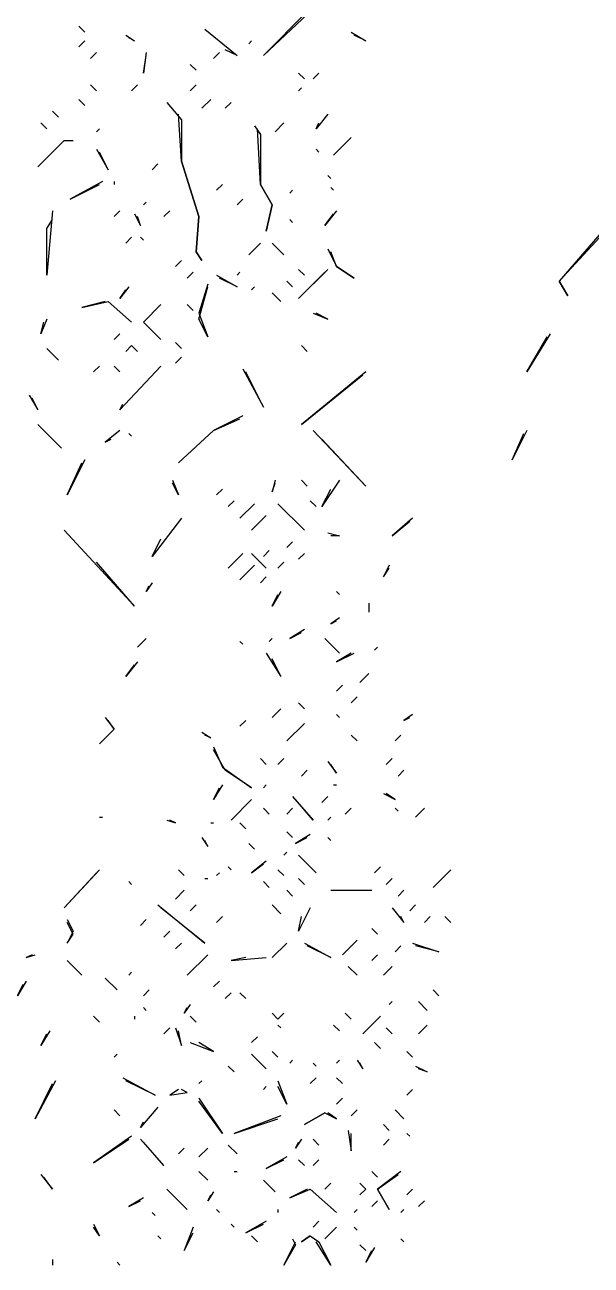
# Model space of a CAD drawing. Extents: x 1 to 2775, y -31 to 2075.
# Drawn here: x 1666.4 to 1698.7, y 611.3 to 681.9 of the extents above; entities that cross this region are included whole.
import ezdxf

# ---------------------------------------------------------------- set-up
doc = ezdxf.new("R2010")
doc.units = 0
doc.layers.add('LINEWORK', color=4, linetype='CONTINUOUS')

msp = doc.modelspace()

# ---------------------------------------------------------------- linework, layer by layer
at = {"layer": 'LINEWORK'}
for points in [[(1682.8333, 682.8333), (1680, 680.1667), (1682.5, 682.6667), (1683.5, 682.5), (1683, 682.8333)], [(1669.5, 681.8333), (1669.8333, 681.5)], [(1672.1667, 681.3333), (1672.6667, 681), (1672.3333, 681.1667)], [(1676.6667, 681.6667), (1678.5, 680.1667), (1677.8333, 680.5)], [(1685, 681.5), (1685.8333, 681), (1685.1667, 681.3333)], [(1669.8333, 681), (1669.5, 680.6667)], [(1679.3333, 681), (1679.1667, 680.8333)], [(1670.5, 680.3333), (1670.1667, 680)], [(1673.3333, 680.3333), (1673.1667, 679.1667), (1673.3333, 680.1667)], [(1677.5, 680.3333), (1677.1667, 680)], [(1675.8333, 679.6667), (1676.1667, 679.3333)], [(1682, 679.1667), (1682.3333, 678.8333)], [(1683.1667, 679.1667), (1682.8333, 678.8333)], [(1670.1667, 678.5), (1670.5, 678.1667)], [(1672.8333, 678.5), (1672.5, 678.1667)], [(1676.1667, 678.5), (1675.8333, 678.1667)], [(1682.1667, 678.3333), (1682, 678.1667)], [(1669.5, 677.6667), (1669.8333, 677.3333)], [(1677, 677.6667), (1676.5, 677.1667)], [(1668, 677), (1668.3333, 676.6667)], [(1674.5, 677.5), (1675.3333, 676.5), (1675.3333, 674.1667), (1676.3333, 671), (1676.1667, 669), (1676.5, 668.5), (1676.1667, 669), (1676.3333, 671), (1675.3333, 674.1667), (1675.1667, 676.8333)], [(1678.1667, 677.5), (1677.8333, 677.1667)], [(1667.3333, 676.3333), (1667.6667, 676)], [(1681.1667, 676.3333), (1680.6667, 675.8333)], [(1683.6667, 676.8333), (1683, 676), (1683.1667, 676.3333)], [(1670.6667, 676), (1670.5, 675.8333)], [(1679.5, 676.1667), (1679.8333, 675.6667), (1679.8333, 672.8333), (1680.5, 671.6667), (1680.1667, 670.1667), (1680.5, 671.6667), (1679.8333, 672.8333), (1679.6667, 676)], [(1685, 675.5), (1684, 674.5)], [(1668.6667, 675.3333), (1667.1667, 673.8333), (1668.6667, 675.3333), (1669.1667, 675.3333)], [(1670.5, 674.8333), (1671.1667, 673.6667), (1670.6667, 674.6667)], [(1683, 674.8333), (1683.1667, 674.6667)], [(1674, 674), (1673.6667, 673.6667)], [(1670.8333, 673), (1669, 672), (1670.6667, 672.8333)], [(1671.5, 673), (1671.5, 672.8333)], [(1677.6667, 672.8333), (1677.3333, 672.5)], [(1683.6667, 673.3333), (1683.8333, 673.1667)], [(1683.8333, 672.6667), (1684, 672.5)], [(1678.8333, 672), (1678.5, 671.6667)], [(1681.6667, 672.5), (1681.5, 672.3333)], [(1668, 671.3333), (1667.6667, 667.6667), (1667.6667, 670.3333), (1668, 670.8333)], [(1671.8333, 671.3333), (1671.5, 671)], [(1673.3333, 671.8333), (1673.1667, 671.6667)], [(1674.6667, 671.3333), (1674.3333, 671)], [(1684.1667, 671.3333), (1683.5, 670.5), (1684, 671.1667)], [(1672.6667, 671.1667), (1673, 670.5), (1672.8333, 671)], [(1681.5, 670.8333), (1681.6667, 670.6667)], [(1699.1667, 670), (1696.8333, 667.3333), (1697.3333, 666.5), (1696.8333, 667.3333), (1699.1667, 669.8333)], [(1672.5, 669.8333), (1672.1667, 669.5)], [(1673, 669.8333), (1673.1667, 669.6667)], [(1679.8333, 669.5), (1679.1667, 668.8333)], [(1680.5, 669.5), (1681.1667, 668.8333)], [(1683.6667, 669.1667), (1684.1667, 668.1667), (1685.1667, 667.5), (1684.1667, 668.1667), (1683.8333, 669)], [(1675.3333, 668.5), (1675, 668.1667)], [(1676, 667.8333), (1675.6667, 667.5)], [(1678.6667, 667.8333), (1678.5, 667.6667)], [(1683.6667, 668), (1682, 666.3333), (1683.5, 667.8333)], [(1682, 668), (1682.3333, 667.6667)], [(1676.8333, 667.1667), (1676.3333, 665.5), (1676.8333, 664.1667), (1676.3333, 665.1667), (1676.8333, 667)], [(1677.3333, 667.6667), (1678.5, 667), (1677.5, 667.5)], [(1681.3333, 667.3333), (1681.6667, 667)], [(1672.3333, 667), (1671.8333, 666.3333), (1672.1667, 666.8333)], [(1679.5, 667), (1679.3333, 666.8333)], [(1680.5, 666.6667), (1681, 666.1667)], [(1671, 666.1667), (1669.6667, 665.8333), (1671.1667, 666.1667), (1672.5, 665), (1671.1667, 666.1667)], [(1674.1667, 666), (1673.1667, 665), (1674.1667, 664), (1673.1667, 665)], [(1675.6667, 666), (1676, 665.6667)], [(1667.6667, 665.1667), (1667.3333, 664.3333), (1667.5, 665)], [(1682.8333, 665.5), (1683.6667, 665.1667), (1683, 665.5)], [(1671.8333, 664.3333), (1671.5, 664)], [(1696.3333, 664.3333), (1695, 662.1667), (1696.1667, 664.1667)], [(1667.6667, 663.5), (1668.3333, 662.8333)], [(1672.5, 663.6667), (1672.1667, 663.3333), (1672.5, 663.6667), (1672.8333, 663.3333)], [(1675, 663.8333), (1675.3333, 663.5)], [(1682.1667, 663.6667), (1682.5, 663.3333)], [(1675.3333, 663), (1675, 662.6667)], [(1670.6667, 662.5), (1670.3333, 662.1667)], [(1671.5, 662.5), (1671.8333, 662.1667)], [(1674.1667, 662.5), (1671.8333, 660), (1672, 660.3333)], [(1678.8333, 662.3333), (1680, 660.1667), (1679, 662.1667)], [(1685.8333, 662.1667), (1682.1667, 659.1667), (1685.6667, 662)], [(1666.6667, 660.8333), (1667.1667, 660), (1666.8333, 660.6667)], [(1678.8333, 659.6667), (1677.1667, 658.8333), (1675.1667, 657), (1677.1667, 658.8333), (1678.6667, 659.5)], [(1667.1667, 659.1667), (1668.5, 657.8333)], [(1671.8333, 658.8333), (1671, 658.1667), (1671.3333, 658.3333)], [(1672.3333, 658.6667), (1672.5, 658.5)], [(1682.8333, 658.8333), (1685.8333, 655.6667), (1683.3333, 658.3333)], [(1695, 658.8333), (1694.1667, 657.1667), (1694.8333, 658.6667)], [(1669.8333, 657.1667), (1668.8333, 655.1667), (1669.6667, 657)], [(1674.8333, 656), (1675.1667, 655.1667), (1674.8333, 655.8333)], [(1680.6667, 656), (1680.5, 655.3333), (1680.6667, 655.8333)], [(1682.1667, 656), (1682.5, 655.6667)], [(1684.3333, 656), (1683.3333, 654.5), (1683.8333, 655.5)], [(1677.6667, 655.5), (1677.3333, 655.1667)], [(1678.3333, 654.8333), (1678, 654.5)], [(1679.5, 654.6667), (1678.6667, 653.8333)], [(1680.8333, 654.6667), (1682.3333, 653.1667)], [(1682.6667, 654.8333), (1683, 654.5)], [(1675.3333, 653.8333), (1673.6667, 651.6667), (1674.1667, 652.6667)], [(1680.1667, 654), (1679.3333, 653.1667)], [(1688.5, 653.8333), (1687.3333, 652.8333), (1688.3333, 653.6667)], [(1668.6667, 653.1667), (1672.6667, 648.8333), (1670.5, 651.3333)], [(1683.6667, 653), (1684.3333, 652.8333), (1683.8333, 652.8333)], [(1681.6667, 652.5), (1681.3333, 652.1667)], [(1678.8333, 651.8333), (1678, 651)], [(1679.3333, 651.8333), (1680.1667, 651)], [(1680.3333, 652), (1680, 651.6667)], [(1682.3333, 651.8333), (1682, 651.5)], [(1679.5, 651.1667), (1678.6667, 650.3333)], [(1681.1667, 651.3333), (1680.8333, 651)], [(1687.1667, 651.1667), (1686.8333, 650.5), (1687.1667, 651)], [(1673.6667, 650.1667), (1673.3333, 649.6667), (1673.5, 650)], [(1680.1667, 650.5), (1679.8333, 650.1667)], [(1681, 649.6667), (1680.5, 648.8333), (1680.8333, 649.5)], [(1684.1667, 649.6667), (1684.3333, 649.5)], [(1686, 649), (1686, 648.5)], [(1684.3333, 648.1667), (1683.8333, 647.8333), (1684.1667, 648)], [(1682.3333, 647.5), (1681.5, 647), (1682.1667, 647.3333)], [(1673.3333, 647), (1672.8333, 646.5)], [(1678.6667, 646.8333), (1678.8333, 646.6667)], [(1680.5, 647), (1680.3333, 646.8333)], [(1683.5, 647), (1684.3333, 646.1667)], [(1680.1667, 646.1667), (1681, 644.8333), (1680.5, 645.8333)], [(1685, 646.1667), (1684.1667, 645.6667), (1685.1667, 646.1667)], [(1686.5, 646.5), (1686.3333, 646.3333)], [(1672.8333, 645.6667), (1672.1667, 644.8333), (1672.6667, 645.5)], [(1686, 645), (1685.5, 644.5)], [(1684.5, 644.3333), (1684.1667, 644)], [(1682, 643.3333), (1682.3333, 643)], [(1685.3333, 643.6667), (1685, 643.3333)], [(1671, 642.5), (1671.5, 641.8333), (1670.6667, 641), (1671.5, 641.8333), (1671.1667, 642.3333)], [(1679, 642.3333), (1678.6667, 642)], [(1681, 643), (1680.5, 642.5)], [(1684.1667, 642.6667), (1684.3333, 642.5)], [(1688.5, 642.6667), (1688, 642.3333), (1688.3333, 642.5)], [(1676.5, 641.6667), (1677, 641.3333), (1676.6667, 641.5)], [(1682.3333, 642.1667), (1681.3333, 641.1667)], [(1685, 641.5), (1685.3333, 641.1667)], [(1687.8333, 641.5), (1687.5, 641.1667)], [(1677.1667, 640.8333), (1677.6667, 639.6667), (1679.3333, 638.5), (1677.8333, 639.5), (1677.1667, 640.6667)], [(1679.8333, 640.1667), (1680.1667, 639.8333)], [(1681.1667, 640.1667), (1680.8333, 639.8333)], [(1682.5, 639.5), (1682.1667, 639.1667)], [(1683.6667, 640), (1684.1667, 639.3333), (1683.8333, 639.8333)], [(1687.3333, 640.1667), (1687, 639.8333)], [(1688, 639.5), (1687.6667, 639.1667)], [(1677.6667, 638.6667), (1677.1667, 637.8333), (1677.5, 638.5)], [(1680.1667, 638.6667), (1680, 638.5)], [(1684, 638.6667), (1684.1667, 638.6667)], [(1686.8333, 638.1667), (1687.5, 637.8333), (1687, 638.1667)], [(1679.3333, 637.8333), (1678.1667, 636.6667)], [(1681.6667, 638), (1682.8333, 636.6667), (1681.8333, 637.8333)], [(1683.6667, 638), (1683.3333, 637.6667)], [(1670.6667, 636.8333), (1670.8333, 636.8333)], [(1674.5, 636.6667), (1675, 636.5), (1674.6667, 636.6667)], [(1680, 637.3333), (1680.3333, 637)], [(1681.6667, 637.3333), (1681.3333, 637)], [(1683.8333, 636.8333), (1683.6667, 636.6667)], [(1685, 637.3333), (1684.6667, 637)], [(1687.5, 637.3333), (1687.6667, 637.1667)], [(1689.1667, 637.3333), (1688.6667, 636.8333)], [(1677, 636.5), (1677.1667, 636.5)], [(1678.6667, 636.5), (1679, 636.1667)], [(1681.3333, 636), (1681.6667, 635.6667)], [(1676.5, 635.6667), (1676.8333, 635.1667), (1676.6667, 635.5)], [(1679.1667, 635.3333), (1679.5, 635)], [(1682.6667, 635.8333), (1681.8333, 635.3333), (1682.5, 635.6667)], [(1683.6667, 635.6667), (1683.8333, 635.5)], [(1681.3333, 634.8333), (1681.1667, 634.6667)], [(1682, 634.6667), (1683, 633.6667)], [(1678, 634), (1678.1667, 633.8333)], [(1680.1667, 634.3333), (1679.3333, 633.6667), (1680, 634.1667)], [(1686.6667, 634), (1686.3333, 633.6667)], [(1670.6667, 633.8333), (1668.6667, 631.6667), (1670.5, 633.6667)], [(1672.3333, 633.1667), (1672.5, 633)], [(1675.1667, 633.8333), (1675.5, 633.5)], [(1676.6667, 633.3333), (1676.8333, 633.3333)], [(1677.5, 633.6667), (1677.3333, 633.5)], [(1680, 633.1667), (1680.3333, 632.8333)], [(1680.8333, 633.8333), (1681.1667, 633.5)], [(1682, 633.3333), (1682.3333, 633)], [(1687.3333, 633.3333), (1687, 633)], [(1690.6667, 633.8333), (1689.6667, 632.8333)], [(1675.5, 632.6667), (1675, 632.1667)], [(1681.3333, 632.6667), (1681.6667, 632.3333)], [(1683.8333, 632.6667), (1686.1667, 632.6667)], [(1688, 632.6667), (1687.6667, 632.3333)], [(1674, 631.8333), (1676.6667, 629.6667), (1674.1667, 631.6667)], [(1676.1667, 631.8333), (1675.8333, 631.5)], [(1680.5, 631.8333), (1681, 631.3333)], [(1688.6667, 631.8333), (1688.3333, 631.5)], [(1677.6667, 631.1667), (1677.3333, 630.8333)], [(1682.6667, 631.6667), (1682, 630.3333), (1682.1667, 631.1667)], [(1687.3333, 631.6667), (1688, 630.8333), (1687.8333, 631.1667)], [(1689.5, 631.1667), (1689.1667, 630.8333)], [(1690.3333, 631.1667), (1690.6667, 630.8333)], [(1668.8333, 631), (1669.1667, 630.3333), (1668.8333, 629.6667), (1669.1667, 630.1667), (1668.8333, 630.8333)], [(1673.3333, 631), (1673, 630.6667)], [(1674.6667, 630.3333), (1674.3333, 630)], [(1686.1667, 630.5), (1686.5, 630.1667)], [(1675.3333, 629.6667), (1675, 629.3333)], [(1681.3333, 629.6667), (1680.5, 628.8333)], [(1682.3333, 629.6667), (1683.8333, 628.8333), (1682.5, 629.5)], [(1685.3333, 629.8333), (1684.5, 629)], [(1688.5, 629.6667), (1690, 629.1667), (1688.6667, 629.5)], [(1666.8333, 629), (1666.5, 628.8333), (1667, 629)], [(1676.8333, 629), (1675.6667, 627.8333)], [(1686.5, 629), (1686.1667, 628.6667)], [(1687.8333, 629.5), (1687.5, 629.1667)], [(1668.8333, 628.6667), (1669.6667, 627.8333)], [(1679, 628.8333), (1678.1667, 628.6667), (1680.1667, 628.8333)], [(1684.8333, 628.3333), (1685.3333, 627.8333)], [(1687.3333, 628.3333), (1686.8333, 627.8333)], [(1666.5, 627.5), (1666, 626.6667), (1666.3333, 627.3333)], [(1671, 627.6667), (1671.6667, 627)], [(1672.5, 628), (1672.3333, 627.8333)], [(1677.5, 627.5), (1677.1667, 627.1667)], [(1673.5, 627), (1673.1667, 626.6667)], [(1678.1667, 626.8333), (1677.8333, 626.5)], [(1678.6667, 626.8333), (1679, 626.5)], [(1689.6667, 627), (1690, 626.6667)], [(1675.8333, 626.1667), (1675.5, 625.6667), (1675.6667, 626)], [(1687.3333, 626.3333), (1687.1667, 626.1667)], [(1688.8333, 626.3333), (1689.3333, 625.8333)], [(1670.3333, 625.5), (1670.6667, 625.1667)], [(1672.6667, 625.5), (1672.6667, 625.3333)], [(1673.1667, 626), (1673.3333, 625.8333)], [(1675.8333, 625.5), (1676.1667, 625.1667)], [(1680.5, 625.6667), (1680.8333, 625.3333), (1681.1667, 625.6667), (1680.8333, 625.3333)], [(1684.6667, 625.6667), (1685, 625.3333)], [(1686.6667, 625.5), (1685.6667, 624.5), (1686.5, 625.3333)], [(1667.8333, 624.6667), (1667.3333, 623.8333), (1667.6667, 624.5)], [(1674.6667, 624.8333), (1674.3333, 624.5)], [(1675, 624.8333), (1675.3333, 623.8333), (1675.1667, 624.6667)], [(1680.8333, 625), (1681, 624.8333)], [(1684, 625), (1684.3333, 624.6667)], [(1687, 624.8333), (1687.3333, 624.5)], [(1689.3333, 625), (1688.8333, 624.5)], [(1675.8333, 624), (1677.1667, 623.5), (1676.3333, 624)], [(1679.6667, 624.3333), (1679.3333, 624)], [(1686.3333, 624), (1686.6667, 623.6667)], [(1671.6667, 623.3333), (1671.5, 623.1667)], [(1679.3333, 623.3333), (1680.1667, 622.5)], [(1680.5, 623.5), (1680.8333, 623.1667)], [(1688.1667, 623.5), (1688.5, 623.1667)], [(1678, 622.6667), (1678.3333, 622.3333)], [(1681.6667, 623), (1681.5, 622.8333)], [(1682.8333, 622.8333), (1683, 622.6667)], [(1684.3333, 623), (1684.1667, 622.8333)], [(1685.3333, 623), (1685.6667, 622.5), (1685.5, 622.8333)], [(1688.6667, 622.6667), (1689.3333, 622.3333), (1688.8333, 622.5)], [(1672, 622), (1673.8333, 621), (1672.1667, 621.8333)], [(1683, 622), (1682.6667, 621.6667)], [(1684.1667, 622), (1684.5, 621.6667)], [(1668.1667, 621.8333), (1667, 619.6667), (1668, 621.6667)], [(1675.1667, 621.3333), (1674.6667, 621), (1675.6667, 621.1667), (1675.3333, 621.3333)], [(1676.5, 621.8333), (1676.3333, 621.6667)], [(1680.1667, 621.5), (1680, 621.3333)], [(1680.8333, 621.8333), (1681.3333, 620.5), (1680.8333, 621.5)], [(1688.5, 621.3333), (1688.1667, 621)], [(1676.3333, 620.8333), (1677.6667, 618.8333), (1676.3333, 620.6667)], [(1684.5, 620.8333), (1684.1667, 620.5)], [(1671.5, 620.1667), (1671.8333, 619.8333)], [(1674, 620.3333), (1673, 619.1667), (1673.1667, 619.5)], [(1681, 619.8333), (1678.3333, 618.8333), (1680.8333, 619.6667)], [(1683.5, 620), (1682.3333, 619.3333), (1683.5, 620), (1684.1667, 619.6667), (1683.6667, 620)], [(1685.3333, 620.1667), (1685, 619.8333)], [(1687.5, 620.1667), (1688, 619.6667)], [(1686.8333, 619.3333), (1687.1667, 619)], [(1672.5, 618.6667), (1670.3333, 617.1667), (1672.3333, 618.5)], [(1673, 618.5), (1674.3333, 617), (1673.1667, 618.3333)], [(1682.1667, 618.5), (1681.8333, 618), (1682, 618.3333)], [(1682.8333, 618.5), (1683.1667, 618.1667)], [(1684.8333, 619), (1685, 617.8333), (1685, 618.8333)], [(1687.1667, 618.5), (1686.8333, 618.1667)], [(1688.1667, 618.8333), (1688.3333, 618.6667)], [(1675.5, 618), (1675.1667, 617.6667)], [(1676.8333, 618), (1676.3333, 617.5)], [(1678, 618.1667), (1678.5, 617.6667)], [(1681.3333, 617.5), (1680.1667, 616.8333), (1681.1667, 617.3333)], [(1682, 617.3333), (1682.3333, 617)], [(1683.1667, 617.3333), (1682.8333, 617)], [(1667.3333, 616.5), (1668, 615.6667), (1667.5, 616.3333)], [(1676.3333, 616.6667), (1676.8333, 616.1667)], [(1678.3333, 616.6667), (1678.5, 616.6667)], [(1686.1667, 616.6667), (1686.5, 616.3333)], [(1687.8333, 616.6667), (1686.5, 615.6667), (1687.1667, 614.5), (1686.5, 615.6667), (1687.6667, 616.5)], [(1674.5, 615.6667), (1675.6667, 614.5)], [(1677.1667, 615.5), (1676.8333, 615), (1677, 615.3333)], [(1680, 616.1667), (1680.6667, 615.5)], [(1682.5, 615.6667), (1681.5, 615.1667), (1682.6667, 615.6667), (1684.1667, 614.3333), (1682.6667, 615.6667)], [(1683.8333, 616), (1683.5, 615.6667)], [(1685.5, 616), (1685.8333, 615.6667), (1685.5, 615.3333), (1685.8333, 615.6667)], [(1688.5, 615.6667), (1688.1667, 615.3333)], [(1673.1667, 615.1667), (1672.3333, 614.6667), (1673, 615)], [(1686.5, 615), (1686.1667, 614.6667)], [(1689.1667, 615), (1688.8333, 614.6667)], [(1673.6667, 614.3333), (1673.8333, 614.1667)], [(1677.3333, 614.5), (1677.5, 614.3333)], [(1680.8333, 614.5), (1680.8333, 614.3333)], [(1685.3333, 614.5), (1685.1667, 614.3333)], [(1688, 614.5), (1687.8333, 614.3333)], [(1670.3333, 613.6667), (1670.6667, 613), (1670.3333, 613.5)], [(1676, 613.5), (1675.5, 612.1667), (1676, 613.1667)], [(1678.1667, 613.6667), (1678.3333, 613.5)], [(1680.1667, 613.8333), (1679, 613.1667), (1680, 613.6667)], [(1683.1667, 613.8333), (1682.8333, 613.5)], [(1684.1667, 613.5), (1683.5, 612.8333)], [(1685.1667, 613.5), (1685.3333, 613.3333)], [(1674, 613), (1674.1667, 612.8333)], [(1679.3333, 613), (1679.6667, 612.6667)], [(1681.6667, 612.8333), (1681.8333, 612.5), (1681.1667, 611.3333), (1681.8333, 612.6667)], [(1682.6667, 613), (1682.1667, 612.6667), (1682.6667, 613), (1683.1667, 612.6667), (1683.8333, 611.3333), (1683, 612.6667)], [(1687.8333, 612.8333), (1688, 612.6667)], [(1685.5, 612.5), (1685.8333, 612.1667)], [(1686.3333, 612.3333), (1685.8333, 611.5), (1686.1667, 612.1667)], [(1668, 611.6667), (1668, 611.3333)], [(1671.6667, 611.5), (1671.8333, 611.3333)]]:
    msp.add_lwpolyline(points, dxfattribs=at)

doc.saveas('drawing.dxf')
